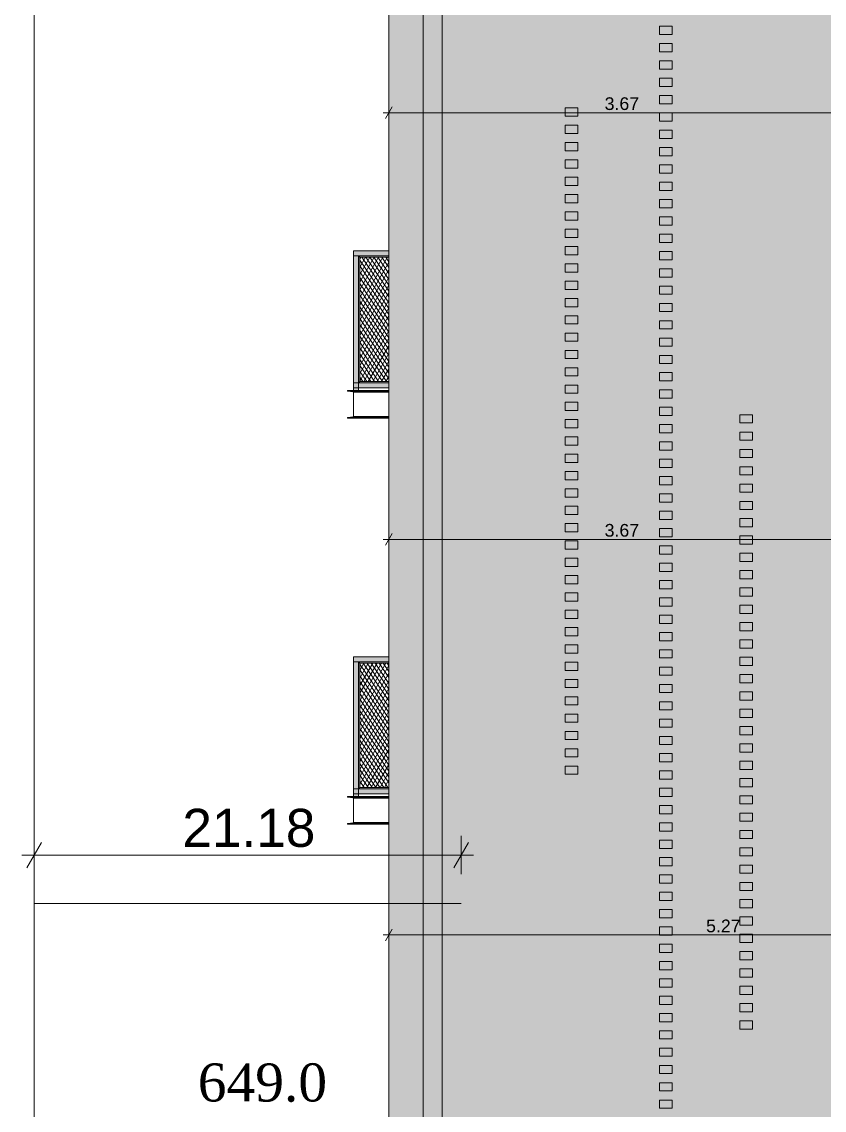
# Model space of a CAD drawing. Header units: millimetres. Extents: x 475206255 to 476720147, y 4620882299 to 4621447368.
# Drawn here: x 475373736 to 475380064, y 4621084372 to 4621092952 of the extents above; entities that cross this region are included whole.
import ezdxf

# ---------------------------------------------------------------- set-up
doc = ezdxf.new("R2010")
doc.units = ezdxf.units.MM
doc.header["$MEASUREMENT"] = 0
doc.layers.add('Dimensioning - General', color=7, linetype='Continuous')
doc.layers.add('zoma', color=7, linetype='Continuous')
for name, color, linetype, lineweight in [('Dimensioning - General_Pen_No__142', 142, 'Continuous', 0), ('New_2D Drafting - General_Pen_No__30_Pen_No__9_Pen_No__9_Pen_No__255', 255, 'Continuous', 0), ('New_2D Drafting - General_Pen_No__30_Pen_No__9_Pen_No__9_Pen_No__7', 7, 'Continuous', 0), ('New_2D Drafting - General_Pen_No__4', 7, 'Continuous', 0), ('New_2D Drafting - General_Pen_No__7', 7, 'Continuous', 0), ('New_New_piketebi_Pen_No__7_Pen_No__1', 1, 'Continuous', 0), ('New_Structural - Bearing_Pen_No__1', 1, 'Continuous', 0), ('New_Structural - Bearing_Pen_No__250', 7, 'Continuous', 0), ('Structural - Bearing_Pen_No__7', 7, 'Continuous', 0), ('zoma_Pen_No__1', 1, 'Continuous', 0)]:
    doc.layers.add(name, color=color, linetype=linetype, lineweight=lineweight)
doc.layers.add('New_2D Drafting - General_Pen_No__30_Pen_No__9_Pen_No__9_Pen_No__254', color=7, linetype='Continuous', lineweight=0, true_color=0xcccccc)
doc.styles.add('GENERATED_STYLE_2', font='arial.ttf')
doc.styles.add('GENERATED_STYLE_9', font='times.ttf')
doc.linetypes.add('Break', pattern='A,0,[1,9.10.saxli 29.041.Shx,S=15.679026,R=0,X=0,Y=0],-1975.557214,0', length=1975.557214)
doc.dimstyles.new('GENERATED_STYLE__13', dxfattribs={"dimtxt": 300, "dimasz": 152, "dimexe": 0.18, "dimexo": 3, "dimgap": 0, "dimtad": 1, "dimtih": 1, "dimtoh": 1, "dimlfac": 0.001, "dimzin": 0, "dimdsep": 46, "dimtxsty": 'GENERATED_STYLE_2', "dimblk": 'ARROWHEAD_2', "dimblk1": 'ARROWHEAD_2', "dimblk2": 'ARROWHEAD_2', "dimcen": 0.09, "dimclrd": 1, "dimclre": 1, "dimclrt": 1, "dimadec": 0, "dimazin": 0, "dimtfac": 1, "dimtdec": 4, "dimtmove": 0, "dimatfit": 3, "dimfxl": 1, "dimtolj": 1, "dimtzin": 0, "dimarcsym": 0})
doc.dimstyles.new('GENERATED_STYLE__18', dxfattribs={"dimtxt": 100, "dimasz": 68.640772, "dimexe": 0.18, "dimexo": 0.0625, "dimgap": 0, "dimtad": 1, "dimtih": 1, "dimtoh": 1, "dimlfac": 0.001, "dimzin": 0, "dimdsep": 46, "dimtxsty": 'GENERATED_STYLE_2', "dimblk": 'ARROWHEAD_2', "dimblk1": 'ARROWHEAD_2', "dimblk2": 'ARROWHEAD_2', "dimcen": 0.09, "dimse1": 1, "dimse2": 1, "dimclrd": 142, "dimclre": 142, "dimclrt": 142, "dimadec": 0, "dimazin": 0, "dimtfac": 1, "dimtdec": 4, "dimtmove": 0, "dimatfit": 3, "dimfxl": 1, "dimtolj": 1, "dimtzin": 0, "dimarcsym": 0})
pattern_1 = [(60, (475826095.757, 4621095193.19), (-25.9807621, 15), []), (124.306619, (475826095.757, 4621095193.19), (23.8156986, 11.25), [])]

# ---------------------------------------------------------------- blocks, each defined once
blk = doc.blocks.new('*D296', base_point=(475826095.8, 4621095193.2))
at = {"layer": 'zoma_Pen_No__1', "color": 1, "linetype": 'Continuous', "lineweight": 0, "transparency": 16777216}
for p, q in [((475373833.6, 4621086533.7), (475373833.6, 4621086233.7)), ((475377200.6, 4621086533.7), (475377200.6, 4621086233.7)), ((475373891.3, 4621086483.7), (475373775.8, 4621086283.7)), ((475377142.8, 4621086283.7), (475377258.3, 4621086483.7)), ((475373833.6, 4621086383.7), (475373735.8, 4621086383.7)), ((475377200.6, 4621086383.7), (475373833.6, 4621086383.7)), ((475377298.4, 4621086383.7), (475377200.6, 4621086383.7))]:
    blk.add_line(p, q, dxfattribs=at)
at = {"layer": 'zoma_Pen_No__1', "color": 1, "lineweight": 0, "transparency": 16777216, "insert": (475375002.3, 4621086443.7), "char_height": 300, "attachment_point": 7, "style": 'GENERATED_STYLE_2'}
blk.add_mtext('\\A1;{\\pql;\\fArial|b0|i0|c204|p0;\\W1.000000;21.18}', dxfattribs=at)
blk = doc.blocks.new('ARROWHEAD_2')
at = {"color": 0, "linetype": 'Continuous', "lineweight": 0}
for p, q in [((-0.378, -0.655), (0.378, 0.655)), ((0, 0), (-1, 0))]:
    blk.add_line(p, q, dxfattribs=at)
blk = doc.blocks.new('*D2048', base_point=(475826095.8, 4621095193.2))
at = {"layer": 'Dimensioning - General_Pen_No__142', "color": 142, "linetype": 'Continuous', "lineweight": 0, "transparency": 16777216}
for p, q in [((475376630.5, 4621085685.7), (475376630.5, 4621085821.2)), ((475381900.5, 4621085685.7), (475381900.5, 4621085821.2)), ((475376586.3, 4621085753.4), (475376630.5, 4621085753.4)), ((475376656.5, 4621085798.6), (475376604.4, 4621085708.3)), ((475376630.5, 4621085753.4), (475381900.5, 4621085753.4)), ((475381926.5, 4621085798.6), (475381874.4, 4621085708.3))]:
    blk.add_line(p, q, dxfattribs=at)
at = {"layer": 'Dimensioning - General_Pen_No__142', "color": 142, "lineweight": 0, "transparency": 16777216, "insert": (475379132, 4621085773.4), "char_height": 100, "attachment_point": 7, "style": 'GENERATED_STYLE_2'}
blk.add_mtext('\\A1;{\\pql;\\fArial|b0|i0|c204|p0;\\W1.000000;5.27}', dxfattribs=at)
blk = doc.blocks.new('*D2232', base_point=(475826095.8, 4621095193.2))
at = {"layer": 'Dimensioning - General_Pen_No__142', "color": 142, "linetype": 'Continuous', "lineweight": 0, "transparency": 16777216}
for p, q in [((475376656.5, 4621092280.4), (475376604.4, 4621092190.1)), ((475376630.5, 4621092167.5), (475376630.5, 4621092303)), ((475380326.7, 4621092280.4), (475380274.5, 4621092190.1)), ((475380300.6, 4621092167.5), (475380300.6, 4621092303)), ((475376586.3, 4621092235.3), (475376630.5, 4621092235.3)), ((475376630.5, 4621092235.3), (475380300.6, 4621092235.3))]:
    blk.add_line(p, q, dxfattribs=at)
at = {"layer": 'Dimensioning - General_Pen_No__142', "color": 142, "lineweight": 0, "transparency": 16777216, "insert": (475378332.1, 4621092255.3), "char_height": 100, "attachment_point": 7, "style": 'GENERATED_STYLE_2'}
blk.add_mtext('\\A1;{\\pql;\\fArial|b0|i0|c204|p0;\\W1.000000;3.67}', dxfattribs=at)
blk = doc.blocks.new('*D2240', base_point=(475826095.8, 4621095193.2))
at = {"layer": 'Dimensioning - General_Pen_No__142', "color": 142, "linetype": 'Continuous', "lineweight": 0, "transparency": 16777216}
for p, q in [((475376656.5, 4621088917.2), (475376604.4, 4621088826.9)), ((475376630.5, 4621088804.3), (475376630.5, 4621088939.8)), ((475380326.7, 4621088917.2), (475380274.5, 4621088826.9)), ((475380300.6, 4621088804.3), (475380300.6, 4621088939.8)), ((475376586.3, 4621088872), (475376630.5, 4621088872)), ((475376630.5, 4621088872), (475380300.6, 4621088872))]:
    blk.add_line(p, q, dxfattribs=at)
at = {"layer": 'Dimensioning - General_Pen_No__142', "color": 142, "lineweight": 0, "transparency": 16777216, "insert": (475378332.1, 4621088892), "char_height": 100, "attachment_point": 7, "style": 'GENERATED_STYLE_2'}
blk.add_mtext('\\A1;{\\pql;\\fArial|b0|i0|c204|p0;\\W1.000000;3.67}', dxfattribs=at)

msp = doc.modelspace()

# ---------------------------------------------------------------- hatches: boundary and pattern name
at = {"layer": 'New_2D Drafting - General_Pen_No__30_Pen_No__9_Pen_No__9_Pen_No__254', "linetype": 'Continuous', "lineweight": 0, "true_color": 0xcccccc}
h = msp.add_hatch(dxfattribs=at)
h.set_pattern_fill('BRICK___RUNNING_BOND', color=254, style=0, pattern_type=2)
h.set_pattern_definition([(180, (475384300.59, 4621091916.26), (0, 66.64), []), (90, (475384300.6, 4621091916.26), (244.8, 0), [66.64, -66.64]), (90, (475384178.2, 4621091982.9), (244.8, 0), [66.64, -66.64])])
h.paths.add_polyline_path([(475391970.899, 4621083607.048), (475391970.899, 4621096906.641), (475376630.462, 4621096906.638), (475376630.452, 4621083607.048)])
h.paths.add_polyline_path([(475384900.596, 4621086627.05), (475380300.597, 4621086627.05), (475380300.597, 4621086847.05), (475380300.597, 4621089827.05), (475380300.597, 4621090047.084), (475380300.597, 4621096447.05), (475381110.597, 4621096447.05), (475384900.596, 4621096447.05), (475384900.596, 4621096227.05), (475381110.597, 4621096227.05), (475381110.597, 4621093247.084), (475382751.068, 4621093247.084), (475382751.068, 4621093807.044), (475381351.068, 4621093807.044), (475381351.068, 4621095807.044), (475383651.697, 4621095807.044), (475383651.697, 4621093807.044), (475383651.068, 4621093807.044), (475383651.068, 4621093247.084), (475384900.597, 4621093247.084), (475384900.597, 4621093027.05), (475381110.597, 4621093027.05), (475381110.597, 4621090047.084), (475382751.068, 4621090047.084), (475382751.068, 4621090607.044), (475381351.068, 4621090607.044), (475381351.068, 4621092607.044), (475383651.068, 4621092607.044), (475383651.068, 4621090047.084), (475384900.597, 4621090047.084), (475384900.597, 4621089827.05), (475381110.597, 4621089827.05), (475381110.597, 4621086847.05), (475382751.068, 4621086847.05), (475382751.068, 4621087407.044), (475381351.068, 4621087407.044), (475381351.068, 4621089407.044), (475382751.068, 4621089407.044), (475383651.068, 4621089407.044), (475383651.068, 4621086847.05), (475384900.596, 4621086847.05)], flags=0)
h.paths.add_polyline_path([(475383500.456, 4621084607.045), (475381900.456, 4621084607.045), (475381900.456, 4621086207.044), (475383500.456, 4621086207.044)], flags=0)
h.paths.add_polyline_path([(475388000.135, 4621094207.044), (475388000.135, 4621095807.045), (475387100.135, 4621095807.045), (475387100.135, 4621094207.044)], flags=0)
h.paths.add_polyline_path([(475387100.135, 4621089407.044), (475388000.135, 4621089407.044), (475388000.135, 4621087807.044), (475387100.135, 4621087807.044)], flags=0)
h.paths.add_polyline_path([(475387100.135, 4621092607.044), (475388000.135, 4621092607.044), (475388000.135, 4621091007.044), (475387100.135, 4621091007.044)], flags=0)
h.paths.add_polyline_path([(475385700.901, 4621084607.044), (475387300.901, 4621084607.044), (475387300.901, 4621086207.044), (475385700.901, 4621086207.044)], flags=0)
at = {"layer": 'New_2D Drafting - General_Pen_No__30_Pen_No__9_Pen_No__9_Pen_No__255', "linetype": 'Continuous', "lineweight": 0}
for points in [[(475377050.461, 4621083545.829), (475376900.461, 4621083567.285), (475376900.461, 4621096207.07), (475377050.461, 4621096207.07)], [(475376350.794, 4621091146.261), (475376630.46, 4621091146.261), (475376630.46, 4621091106.261), (475376350.794, 4621091106.261)], [(475376350.794, 4621090046.26), (475376390.8, 4621090046.26), (475376390.8, 4621091106.261), (475376350.794, 4621091106.261)], [(475376400.8, 4621090116.26), (475376390.8, 4621090106.26), (475376390.8, 4621091106.261), (475376400.8, 4621091096.261)], [(475376400.8, 4621091096.261), (475376630.46, 4621091096.261), (475376630.46, 4621091106.261), (475376390.8, 4621091106.261)], [(475376350.794, 4621090106.26), (475376630.46, 4621090106.26), (475376630.46, 4621090066.26), (475376350.794, 4621090066.26)], [(475376390.431, 4621090106.26), (475376630.46, 4621090106.26), (475376630.46, 4621090116.26), (475376400.431, 4621090116.26)], [(475376350.794, 4621087946.261), (475376630.46, 4621087946.261), (475376630.46, 4621087906.261), (475376350.794, 4621087906.261)], [(475376350.794, 4621086846.26), (475376390.8, 4621086846.26), (475376390.8, 4621087906.261), (475376350.794, 4621087906.261)], [(475376400.8, 4621086916.26), (475376390.8, 4621086906.26), (475376390.8, 4621087906.261), (475376400.8, 4621087896.261)], [(475376400.8, 4621087896.261), (475376630.46, 4621087896.261), (475376630.46, 4621087906.261), (475376390.8, 4621087906.261)], [(475376350.794, 4621086906.26), (475376630.46, 4621086906.26), (475376630.46, 4621086866.26), (475376350.794, 4621086866.26)], [(475376390.431, 4621086906.26), (475376630.46, 4621086906.26), (475376630.46, 4621086916.26), (475376400.431, 4621086916.26)]]:
    msp.add_hatch(color=255, dxfattribs=at).paths.add_polyline_path(points)
at = {"layer": 'New_2D Drafting - General_Pen_No__7', "linetype": 'Continuous', "lineweight": 0}
h = msp.add_hatch(dxfattribs=at)
h.set_pattern_fill('BATT_INSULATION', style=0, pattern_type=2)
h.set_pattern_definition(pattern_1)
h.paths.add_polyline_path([(475376630.46, 4621090116.26), (475376400.8, 4621090116.26), (475376400.8, 4621091096.261), (475376630.46, 4621091096.261)])
h = msp.add_hatch(dxfattribs=at)
h.set_pattern_fill('BATT_INSULATION', style=0, pattern_type=2)
h.set_pattern_definition(pattern_1)
h.paths.add_polyline_path([(475376630.46, 4621086916.26), (475376400.8, 4621086916.26), (475376400.8, 4621087896.261), (475376630.46, 4621087896.261)])

# ---------------------------------------------------------------- linework, layer by layer
at = {"layer": 'New_2D Drafting - General_Pen_No__30_Pen_No__9_Pen_No__9_Pen_No__7', "color": 7, "linetype": 'Continuous', "lineweight": 0, "flags": 128}
for points in [[(475391970.899, 4621083607.048), (475391970.899, 4621096906.641), (475376630.462, 4621096906.638), (475376630.452, 4621083607.048)], [(475377050.461, 4621083545.829), (475376900.461, 4621083567.285), (475376900.461, 4621096207.07), (475377050.461, 4621096207.07)], [(475376350.794, 4621091146.261), (475376630.46, 4621091146.261), (475376630.46, 4621091106.261), (475376350.794, 4621091106.261)], [(475376350.794, 4621090046.26), (475376390.8, 4621090046.26), (475376390.8, 4621091106.261), (475376350.794, 4621091106.261)], [(475376400.8, 4621090116.26), (475376390.8, 4621090106.26), (475376390.8, 4621091106.261), (475376400.8, 4621091096.261)], [(475376400.8, 4621091096.261), (475376630.46, 4621091096.261), (475376630.46, 4621091106.261), (475376390.8, 4621091106.261)], [(475376350.794, 4621090106.26), (475376630.46, 4621090106.26), (475376630.46, 4621090066.26), (475376350.794, 4621090066.26)], [(475376390.431, 4621090106.26), (475376630.46, 4621090106.26), (475376630.46, 4621090116.26), (475376400.431, 4621090116.26)], [(475376350.794, 4621087946.261), (475376630.46, 4621087946.261), (475376630.46, 4621087906.261), (475376350.794, 4621087906.261)], [(475376350.794, 4621086846.26), (475376390.8, 4621086846.26), (475376390.8, 4621087906.261), (475376350.794, 4621087906.261)], [(475376400.8, 4621086916.26), (475376390.8, 4621086906.26), (475376390.8, 4621087906.261), (475376400.8, 4621087896.261)], [(475376400.8, 4621087896.261), (475376630.46, 4621087896.261), (475376630.46, 4621087906.261), (475376390.8, 4621087906.261)], [(475376350.794, 4621086906.26), (475376630.46, 4621086906.26), (475376630.46, 4621086866.26), (475376350.794, 4621086866.26)], [(475376390.431, 4621086906.26), (475376630.46, 4621086906.26), (475376630.46, 4621086916.26), (475376400.431, 4621086916.26)]]:
    msp.add_lwpolyline(points, close=True, dxfattribs=at)
at = {"layer": 'New_2D Drafting - General_Pen_No__4', "color": 7, "linetype": 'Continuous', "lineweight": 0, "flags": 128}
for points in [[(475376630.46, 4621090116.26), (475376400.8, 4621090116.26), (475376400.8, 4621091096.261), (475376630.46, 4621091096.261)], [(475376630.46, 4621086916.26), (475376400.8, 4621086916.26), (475376400.8, 4621087896.261), (475376630.46, 4621087896.261)]]:
    msp.add_lwpolyline(points, close=True, dxfattribs=at)
at = {"layer": 'New_Structural - Bearing_Pen_No__1', "color": 1, "linetype": 'Continuous', "lineweight": 0}
msp.add_line((475373833.579, 4621101491.2), (475373833.579, 4621074759.874), dxfattribs=at)
at = {"layer": 'New_Structural - Bearing_Pen_No__1', "color": 1, "linetype": 'Break', "lineweight": 0}
msp.add_line((475377200.575, 4621086001.314), (475373833.579, 4621086001.314), dxfattribs=at)
at = {"layer": 'New_Structural - Bearing_Pen_No__250', "color": 7, "linetype": 'Continuous', "lineweight": 0}
for p, q in [((475378763.693, 4621092851.488), (475378763.693, 4621092916.488)), ((475378863.365, 4621092916.488), (475378763.693, 4621092916.488)), ((475378863.365, 4621092851.488), (475378763.693, 4621092851.488)), ((475378863.365, 4621092851.488), (475378863.365, 4621092916.488)), ((475378763.693, 4621092714.971), (475378763.693, 4621092779.971)), ((475378863.365, 4621092779.971), (475378763.693, 4621092779.971)), ((475378863.365, 4621092714.971), (475378863.365, 4621092779.971)), ((475378863.365, 4621092714.971), (475378763.693, 4621092714.971)), ((475378763.693, 4621092578.453), (475378763.693, 4621092643.453)), ((475378863.365, 4621092643.453), (475378763.693, 4621092643.453)), ((475378863.365, 4621092578.453), (475378863.365, 4621092643.453)), ((475378863.365, 4621092578.453), (475378763.693, 4621092578.453)), ((475378763.693, 4621092441.936), (475378763.693, 4621092506.936)), ((475378863.365, 4621092506.936), (475378763.693, 4621092506.936)), ((475378863.365, 4621092441.936), (475378763.693, 4621092441.936)), ((475378863.365, 4621092441.936), (475378863.365, 4621092506.936)), ((475378763.693, 4621092305.419), (475378763.693, 4621092370.419)), ((475378863.365, 4621092370.419), (475378763.693, 4621092370.419)), ((475378863.365, 4621092305.419), (475378863.365, 4621092370.419)), ((475378020.298, 4621092208.081), (475378020.298, 4621092273.081)), ((475378119.971, 4621092273.081), (475378020.298, 4621092273.081)), ((475378119.971, 4621092208.081), (475378119.971, 4621092273.081)), ((475378863.365, 4621092305.419), (475378763.693, 4621092305.419)), ((475378119.971, 4621092208.081), (475378020.298, 4621092208.081)), ((475378763.693, 4621092168.901), (475378763.693, 4621092233.901)), ((475378863.365, 4621092233.901), (475378763.693, 4621092233.901)), ((475378863.365, 4621092168.901), (475378763.693, 4621092168.901)), ((475378863.365, 4621092168.901), (475378863.365, 4621092233.901)), ((475378020.298, 4621092071.563), (475378020.298, 4621092136.563)), ((475378119.971, 4621092136.563), (475378020.298, 4621092136.563)), ((475378119.971, 4621092071.563), (475378119.971, 4621092136.563)), ((475378763.693, 4621092032.384), (475378763.693, 4621092097.384)), ((475378863.365, 4621092097.384), (475378763.693, 4621092097.384)), ((475378863.365, 4621092032.384), (475378863.365, 4621092097.384)), ((475378119.971, 4621092071.563), (475378020.298, 4621092071.563)), ((475378020.298, 4621091935.046), (475378020.298, 4621092000.046)), ((475378119.971, 4621092000.046), (475378020.298, 4621092000.046)), ((475378119.971, 4621091935.046), (475378119.971, 4621092000.046)), ((475378863.365, 4621092032.384), (475378763.693, 4621092032.384)), ((475378119.971, 4621091935.046), (475378020.298, 4621091935.046)), ((475378763.693, 4621091895.867), (475378763.693, 4621091960.867)), ((475378863.365, 4621091960.867), (475378763.693, 4621091960.867)), ((475378863.365, 4621091895.867), (475378863.365, 4621091960.867)), ((475378020.298, 4621091798.529), (475378020.298, 4621091863.529)), ((475378119.971, 4621091863.529), (475378020.298, 4621091863.529)), ((475378119.971, 4621091798.529), (475378119.971, 4621091863.529)), ((475378863.365, 4621091895.867), (475378763.693, 4621091895.867)), ((475378763.693, 4621091759.35), (475378763.693, 4621091824.35)), ((475378863.365, 4621091824.35), (475378763.693, 4621091824.35)), ((475378863.365, 4621091759.35), (475378863.365, 4621091824.35)), ((475378119.971, 4621091798.529), (475378020.298, 4621091798.529)), ((475378863.365, 4621091759.35), (475378763.693, 4621091759.35)), ((475378020.298, 4621091662.011), (475378020.298, 4621091727.011)), ((475378119.971, 4621091727.011), (475378020.298, 4621091727.011)), ((475378119.971, 4621091662.011), (475378020.298, 4621091662.011)), ((475378119.971, 4621091662.011), (475378119.971, 4621091727.011)), ((475378763.693, 4621091622.832), (475378763.693, 4621091687.832)), ((475378863.365, 4621091687.832), (475378763.693, 4621091687.832)), ((475378863.365, 4621091622.832), (475378863.365, 4621091687.832)), ((475378020.298, 4621091525.494), (475378020.298, 4621091590.494)), ((475378119.971, 4621091590.494), (475378020.298, 4621091590.494)), ((475378119.971, 4621091525.494), (475378119.971, 4621091590.494)), ((475378863.365, 4621091622.832), (475378763.693, 4621091622.832)), ((475378119.971, 4621091525.494), (475378020.298, 4621091525.494)), ((475378763.693, 4621091486.315), (475378763.693, 4621091551.315)), ((475378863.365, 4621091551.315), (475378763.693, 4621091551.315)), ((475378863.365, 4621091486.315), (475378763.693, 4621091486.315)), ((475378863.365, 4621091486.315), (475378863.365, 4621091551.315)), ((475378020.298, 4621091388.977), (475378020.298, 4621091453.977)), ((475378119.971, 4621091453.977), (475378020.298, 4621091453.977)), ((475378119.971, 4621091388.977), (475378119.971, 4621091453.977)), ((475378763.693, 4621091349.798), (475378763.693, 4621091414.798)), ((475378863.365, 4621091414.798), (475378763.693, 4621091414.798)), ((475378863.365, 4621091349.798), (475378863.365, 4621091414.798)), ((475378119.971, 4621091388.977), (475378020.298, 4621091388.977)), ((475378020.298, 4621091252.46), (475378020.298, 4621091317.46)), ((475378119.971, 4621091317.46), (475378020.298, 4621091317.46)), ((475378119.971, 4621091252.46), (475378119.971, 4621091317.46)), ((475378863.365, 4621091349.798), (475378763.693, 4621091349.798)), ((475378119.971, 4621091252.46), (475378020.298, 4621091252.46)), ((475378763.693, 4621091213.28), (475378763.693, 4621091278.28)), ((475378863.365, 4621091278.28), (475378763.693, 4621091278.28)), ((475378863.365, 4621091213.28), (475378863.365, 4621091278.28)), ((475378020.298, 4621091115.942), (475378020.298, 4621091180.942)), ((475378119.971, 4621091180.942), (475378020.298, 4621091180.942)), ((475378119.971, 4621091115.942), (475378119.971, 4621091180.942)), ((475378863.365, 4621091213.28), (475378763.693, 4621091213.28)), ((475378763.693, 4621091076.763), (475378763.693, 4621091141.763)), ((475378863.365, 4621091141.763), (475378763.693, 4621091141.763)), ((475378863.365, 4621091076.763), (475378863.365, 4621091141.763)), ((475378119.971, 4621091115.942), (475378020.298, 4621091115.942)), ((475378863.365, 4621091076.763), (475378763.693, 4621091076.763)), ((475378020.298, 4621090979.425), (475378020.298, 4621091044.425)), ((475378119.971, 4621091044.425), (475378020.298, 4621091044.425)), ((475378119.971, 4621090979.425), (475378020.298, 4621090979.425)), ((475378119.971, 4621090979.425), (475378119.971, 4621091044.425)), ((475378763.693, 4621090940.246), (475378763.693, 4621091005.246)), ((475378863.365, 4621091005.246), (475378763.693, 4621091005.246)), ((475378863.365, 4621090940.246), (475378863.365, 4621091005.246)), ((475378020.298, 4621090842.908), (475378020.298, 4621090907.908)), ((475378119.971, 4621090907.908), (475378020.298, 4621090907.908)), ((475378119.971, 4621090842.908), (475378119.971, 4621090907.908)), ((475378863.365, 4621090940.246), (475378763.693, 4621090940.246)), ((475378119.971, 4621090842.908), (475378020.298, 4621090842.908)), ((475378763.693, 4621090803.729), (475378763.693, 4621090868.729)), ((475378863.365, 4621090868.729), (475378763.693, 4621090868.729)), ((475378863.365, 4621090803.729), (475378763.693, 4621090803.729)), ((475378863.365, 4621090803.729), (475378863.365, 4621090868.729)), ((475378020.298, 4621090706.391), (475378020.298, 4621090771.391)), ((475378119.971, 4621090771.391), (475378020.298, 4621090771.391)), ((475378119.971, 4621090706.391), (475378020.298, 4621090706.391)), ((475378119.971, 4621090706.391), (475378119.971, 4621090771.391)), ((475378763.693, 4621090667.211), (475378763.693, 4621090732.211)), ((475378863.365, 4621090732.211), (475378763.693, 4621090732.211)), ((475378863.365, 4621090667.211), (475378863.365, 4621090732.211)), ((475378020.298, 4621090569.873), (475378020.298, 4621090634.873)), ((475378119.971, 4621090634.873), (475378020.298, 4621090634.873)), ((475378119.971, 4621090569.873), (475378119.971, 4621090634.873)), ((475378863.365, 4621090667.211), (475378763.693, 4621090667.211)), ((475378119.971, 4621090569.873), (475378020.298, 4621090569.873)), ((475378763.693, 4621090530.694), (475378763.693, 4621090595.694)), ((475378863.365, 4621090595.694), (475378763.693, 4621090595.694)), ((475378863.365, 4621090530.694), (475378863.365, 4621090595.694)), ((475378020.298, 4621090433.356), (475378020.298, 4621090498.356)), ((475378119.971, 4621090498.356), (475378020.298, 4621090498.356)), ((475378119.971, 4621090433.356), (475378119.971, 4621090498.356)), ((475378863.365, 4621090530.694), (475378763.693, 4621090530.694)), ((475378763.693, 4621090394.177), (475378763.693, 4621090459.177)), ((475378863.365, 4621090459.177), (475378763.693, 4621090459.177)), ((475378863.365, 4621090394.177), (475378863.365, 4621090459.177)), ((475378119.971, 4621090433.356), (475378020.298, 4621090433.356)), ((475378863.365, 4621090394.177), (475378763.693, 4621090394.177)), ((475378020.298, 4621090296.839), (475378020.298, 4621090361.839)), ((475378119.971, 4621090361.839), (475378020.298, 4621090361.839)), ((475378119.971, 4621090296.839), (475378020.298, 4621090296.839)), ((475378119.971, 4621090296.839), (475378119.971, 4621090361.839)), ((475378763.693, 4621090257.66), (475378763.693, 4621090322.66)), ((475378863.365, 4621090322.66), (475378763.693, 4621090322.66)), ((475378863.365, 4621090257.66), (475378863.365, 4621090322.66)), ((475378020.298, 4621090160.321), (475378020.298, 4621090225.321)), ((475378119.971, 4621090225.321), (475378020.298, 4621090225.321)), ((475378119.971, 4621090160.321), (475378119.971, 4621090225.321)), ((475378863.365, 4621090257.66), (475378763.693, 4621090257.66)), ((475378119.971, 4621090160.321), (475378020.298, 4621090160.321)), ((475378763.693, 4621090121.142), (475378763.693, 4621090186.142)), ((475378863.365, 4621090186.142), (475378763.693, 4621090186.142)), ((475378863.365, 4621090121.142), (475378763.693, 4621090121.142)), ((475378863.365, 4621090121.142), (475378863.365, 4621090186.142)), ((475378020.298, 4621090023.804), (475378020.298, 4621090088.804)), ((475378119.971, 4621090088.804), (475378020.298, 4621090088.804)), ((475378119.971, 4621090023.804), (475378020.298, 4621090023.804)), ((475378119.971, 4621090023.804), (475378119.971, 4621090088.804)), ((475378763.693, 4621089984.625), (475378763.693, 4621090049.625)), ((475378863.365, 4621090049.625), (475378763.693, 4621090049.625)), ((475378863.365, 4621089984.625), (475378863.365, 4621090049.625)), ((475378020.298, 4621089887.287), (475378020.298, 4621089952.287)), ((475378119.971, 4621089952.287), (475378020.298, 4621089952.287)), ((475378119.971, 4621089887.287), (475378119.971, 4621089952.287)), ((475378863.365, 4621089984.625), (475378763.693, 4621089984.625)), ((475378119.971, 4621089887.287), (475378020.298, 4621089887.287)), ((475378763.693, 4621089848.108), (475378763.693, 4621089913.108)), ((475378863.365, 4621089913.108), (475378763.693, 4621089913.108)), ((475378863.365, 4621089848.108), (475378763.693, 4621089848.108)), ((475378863.365, 4621089848.108), (475378863.365, 4621089913.108)), ((475379398.064, 4621089789.403), (475379398.064, 4621089854.403)), ((475379497.736, 4621089854.403), (475379398.064, 4621089854.403)), ((475379497.736, 4621089789.403), (475379497.736, 4621089854.403)), ((475378020.298, 4621089750.77), (475378020.298, 4621089815.77)), ((475378119.971, 4621089815.77), (475378020.298, 4621089815.77)), ((475378119.971, 4621089750.77), (475378119.971, 4621089815.77)), ((475378763.693, 4621089711.59), (475378763.693, 4621089776.59)), ((475378863.365, 4621089776.59), (475378763.693, 4621089776.59)), ((475378863.365, 4621089711.59), (475378863.365, 4621089776.59)), ((475379497.736, 4621089789.403), (475379398.064, 4621089789.403)), ((475378119.971, 4621089750.77), (475378020.298, 4621089750.77)), ((475378020.298, 4621089614.252), (475378020.298, 4621089679.252)), ((475378119.971, 4621089679.252), (475378020.298, 4621089679.252)), ((475378119.971, 4621089614.252), (475378119.971, 4621089679.252)), ((475378863.365, 4621089711.59), (475378763.693, 4621089711.59)), ((475379398.064, 4621089652.886), (475379398.064, 4621089717.886)), ((475379497.736, 4621089717.886), (475379398.064, 4621089717.886)), ((475379497.736, 4621089652.886), (475379497.736, 4621089717.886)), ((475378119.971, 4621089614.252), (475378020.298, 4621089614.252)), ((475378763.693, 4621089575.073), (475378763.693, 4621089640.073)), ((475378863.365, 4621089640.073), (475378763.693, 4621089640.073)), ((475378863.365, 4621089575.073), (475378863.365, 4621089640.073)), ((475379497.736, 4621089652.886), (475379398.064, 4621089652.886)), ((475378020.298, 4621089477.735), (475378020.298, 4621089542.735)), ((475378119.971, 4621089542.735), (475378020.298, 4621089542.735)), ((475378119.971, 4621089477.735), (475378119.971, 4621089542.735)), ((475378863.365, 4621089575.073), (475378763.693, 4621089575.073)), ((475379398.064, 4621089516.368), (475379398.064, 4621089581.368)), ((475379497.736, 4621089581.368), (475379398.064, 4621089581.368)), ((475379497.736, 4621089516.368), (475379398.064, 4621089516.368)), ((475379497.736, 4621089516.368), (475379497.736, 4621089581.368)), ((475378119.971, 4621089477.735), (475378020.298, 4621089477.735)), ((475378763.693, 4621089438.556), (475378763.693, 4621089503.556)), ((475378863.365, 4621089503.556), (475378763.693, 4621089503.556)), ((475378863.365, 4621089438.556), (475378763.693, 4621089438.556)), ((475378863.365, 4621089438.556), (475378863.365, 4621089503.556)), ((475379398.064, 4621089379.851), (475379398.064, 4621089444.851)), ((475379497.736, 4621089444.851), (475379398.064, 4621089444.851)), ((475379497.736, 4621089379.851), (475379497.736, 4621089444.851)), ((475378020.298, 4621089341.218), (475378020.298, 4621089406.218)), ((475378119.971, 4621089406.218), (475378020.298, 4621089406.218)), ((475378119.971, 4621089341.218), (475378020.298, 4621089341.218)), ((475378119.971, 4621089341.218), (475378119.971, 4621089406.218)), ((475378763.693, 4621089302.039), (475378763.693, 4621089367.039)), ((475378863.365, 4621089367.039), (475378763.693, 4621089367.039)), ((475378863.365, 4621089302.039), (475378863.365, 4621089367.039)), ((475379497.736, 4621089379.851), (475379398.064, 4621089379.851)), ((475378020.298, 4621089204.7), (475378020.298, 4621089269.7)), ((475378119.971, 4621089269.7), (475378020.298, 4621089269.7)), ((475378119.971, 4621089204.7), (475378119.971, 4621089269.7)), ((475378863.365, 4621089302.039), (475378763.693, 4621089302.039)), ((475379398.064, 4621089243.334), (475379398.064, 4621089308.334)), ((475379497.736, 4621089308.334), (475379398.064, 4621089308.334)), ((475379497.736, 4621089243.334), (475379497.736, 4621089308.334)), ((475378119.971, 4621089204.7), (475378020.298, 4621089204.7)), ((475378763.693, 4621089165.521), (475378763.693, 4621089230.521)), ((475378863.365, 4621089230.521), (475378763.693, 4621089230.521)), ((475378863.365, 4621089165.521), (475378763.693, 4621089165.521)), ((475378863.365, 4621089165.521), (475378863.365, 4621089230.521)), ((475379497.736, 4621089243.334), (475379398.064, 4621089243.334)), ((475379398.064, 4621089106.817), (475379398.064, 4621089171.817)), ((475379497.736, 4621089171.817), (475379398.064, 4621089171.817)), ((475379497.736, 4621089106.817), (475379497.736, 4621089171.817)), ((475378020.298, 4621089068.183), (475378020.298, 4621089133.183)), ((475378119.971, 4621089133.183), (475378020.298, 4621089133.183)), ((475378119.971, 4621089068.183), (475378119.971, 4621089133.183)), ((475378763.693, 4621089029.004), (475378763.693, 4621089094.004)), ((475378863.365, 4621089094.004), (475378763.693, 4621089094.004)), ((475378863.365, 4621089029.004), (475378863.365, 4621089094.004)), ((475379497.736, 4621089106.817), (475379398.064, 4621089106.817)), ((475378119.971, 4621089068.183), (475378020.298, 4621089068.183)), ((475378020.298, 4621088931.666), (475378020.298, 4621088996.666)), ((475378119.971, 4621088996.666), (475378020.298, 4621088996.666)), ((475378119.971, 4621088931.666), (475378119.971, 4621088996.666)), ((475378863.365, 4621089029.004), (475378763.693, 4621089029.004)), ((475379398.064, 4621088970.299), (475379398.064, 4621089035.299)), ((475379497.736, 4621089035.299), (475379398.064, 4621089035.299)), ((475379497.736, 4621088970.299), (475379497.736, 4621089035.299)), ((475378119.971, 4621088931.666), (475378020.298, 4621088931.666)), ((475378763.693, 4621088892.487), (475378763.693, 4621088957.487)), ((475378863.365, 4621088957.487), (475378763.693, 4621088957.487)), ((475378863.365, 4621088892.487), (475378863.365, 4621088957.487)), ((475379497.736, 4621088970.299), (475379398.064, 4621088970.299)), ((475378020.298, 4621088795.149), (475378020.298, 4621088860.149)), ((475378119.971, 4621088860.149), (475378020.298, 4621088860.149)), ((475378119.971, 4621088795.149), (475378119.971, 4621088860.149)), ((475378863.365, 4621088892.487), (475378763.693, 4621088892.487)), ((475378763.693, 4621088755.97), (475378763.693, 4621088820.97)), ((475378863.365, 4621088820.97), (475378763.693, 4621088820.97)), ((475378863.365, 4621088755.97), (475378863.365, 4621088820.97)), ((475379398.064, 4621088833.782), (475379398.064, 4621088898.782)), ((475379497.736, 4621088898.782), (475379398.064, 4621088898.782)), ((475379497.736, 4621088833.782), (475379398.064, 4621088833.782)), ((475379497.736, 4621088833.782), (475379497.736, 4621088898.782)), ((475378119.971, 4621088795.149), (475378020.298, 4621088795.149)), ((475378863.365, 4621088755.97), (475378763.693, 4621088755.97)), ((475379398.064, 4621088697.265), (475379398.064, 4621088762.265)), ((475379497.736, 4621088762.265), (475379398.064, 4621088762.265)), ((475379497.736, 4621088697.265), (475379497.736, 4621088762.265)), ((475378020.298, 4621088658.631), (475378020.298, 4621088723.631)), ((475378119.971, 4621088723.631), (475378020.298, 4621088723.631)), ((475378119.971, 4621088658.631), (475378020.298, 4621088658.631)), ((475378119.971, 4621088658.631), (475378119.971, 4621088723.631)), ((475378763.693, 4621088619.452), (475378763.693, 4621088684.452)), ((475378863.365, 4621088684.452), (475378763.693, 4621088684.452)), ((475378863.365, 4621088619.452), (475378863.365, 4621088684.452)), ((475379497.736, 4621088697.265), (475379398.064, 4621088697.265)), ((475378020.298, 4621088522.114), (475378020.298, 4621088587.114)), ((475378119.971, 4621088587.114), (475378020.298, 4621088587.114)), ((475378119.971, 4621088522.114), (475378119.971, 4621088587.114)), ((475378863.365, 4621088619.452), (475378763.693, 4621088619.452)), ((475379398.064, 4621088560.747), (475379398.064, 4621088625.747)), ((475379497.736, 4621088625.747), (475379398.064, 4621088625.747)), ((475379497.736, 4621088560.747), (475379398.064, 4621088560.747)), ((475379497.736, 4621088560.747), (475379497.736, 4621088625.747)), ((475378119.971, 4621088522.114), (475378020.298, 4621088522.114)), ((475378763.693, 4621088482.935), (475378763.693, 4621088547.935)), ((475378863.365, 4621088547.935), (475378763.693, 4621088547.935)), ((475378863.365, 4621088482.935), (475378763.693, 4621088482.935)), ((475378863.365, 4621088482.935), (475378863.365, 4621088547.935)), ((475379398.064, 4621088424.23), (475379398.064, 4621088489.23)), ((475379497.736, 4621088489.23), (475379398.064, 4621088489.23)), ((475379497.736, 4621088424.23), (475379497.736, 4621088489.23)), ((475378020.298, 4621088385.597), (475378020.298, 4621088450.597)), ((475378119.971, 4621088450.597), (475378020.298, 4621088450.597)), ((475378119.971, 4621088385.597), (475378119.971, 4621088450.597)), ((475378763.693, 4621088346.418), (475378763.693, 4621088411.418)), ((475378863.365, 4621088411.418), (475378763.693, 4621088411.418)), ((475378863.365, 4621088346.418), (475378863.365, 4621088411.418)), ((475379497.736, 4621088424.23), (475379398.064, 4621088424.23)), ((475378119.971, 4621088385.597), (475378020.298, 4621088385.597)), ((475378020.298, 4621088249.08), (475378020.298, 4621088314.08)), ((475378119.971, 4621088314.08), (475378020.298, 4621088314.08)), ((475378119.971, 4621088249.08), (475378119.971, 4621088314.08)), ((475378863.365, 4621088346.418), (475378763.693, 4621088346.418)), ((475379398.064, 4621088287.713), (475379398.064, 4621088352.713)), ((475379497.736, 4621088352.713), (475379398.064, 4621088352.713)), ((475379497.736, 4621088287.713), (475379497.736, 4621088352.713)), ((475378119.971, 4621088249.08), (475378020.298, 4621088249.08)), ((475378763.693, 4621088209.9), (475378763.693, 4621088274.9)), ((475378863.365, 4621088274.9), (475378763.693, 4621088274.9)), ((475378863.365, 4621088209.9), (475378863.365, 4621088274.9)), ((475379497.736, 4621088287.713), (475379398.064, 4621088287.713)), ((475378020.298, 4621088112.562), (475378020.298, 4621088177.562)), ((475378119.971, 4621088177.562), (475378020.298, 4621088177.562)), ((475378119.971, 4621088112.562), (475378119.971, 4621088177.562)), ((475378863.365, 4621088209.9), (475378763.693, 4621088209.9)), ((475378763.693, 4621088073.383), (475378763.693, 4621088138.383)), ((475378863.365, 4621088138.383), (475378763.693, 4621088138.383)), ((475378863.365, 4621088073.383), (475378863.365, 4621088138.383)), ((475379398.064, 4621088151.196), (475379398.064, 4621088216.196)), ((475379497.736, 4621088216.196), (475379398.064, 4621088216.196)), ((475379497.736, 4621088151.196), (475379398.064, 4621088151.196)), ((475379497.736, 4621088151.196), (475379497.736, 4621088216.196)), ((475378119.971, 4621088112.562), (475378020.298, 4621088112.562)), ((475378863.365, 4621088073.383), (475378763.693, 4621088073.383)), ((475379398.064, 4621088014.678), (475379398.064, 4621088079.678)), ((475379497.736, 4621088079.678), (475379398.064, 4621088079.678)), ((475379497.736, 4621088014.678), (475379497.736, 4621088079.678)), ((475378020.298, 4621087976.045), (475378020.298, 4621088041.045)), ((475378119.971, 4621088041.045), (475378020.298, 4621088041.045)), ((475378119.971, 4621087976.045), (475378020.298, 4621087976.045)), ((475378119.971, 4621087976.045), (475378119.971, 4621088041.045)), ((475378763.693, 4621087936.866), (475378763.693, 4621088001.866)), ((475378863.365, 4621088001.866), (475378763.693, 4621088001.866)), ((475378863.365, 4621087936.866), (475378863.365, 4621088001.866)), ((475379497.736, 4621088014.678), (475379398.064, 4621088014.678)), ((475378020.298, 4621087839.528), (475378020.298, 4621087904.528)), ((475378119.971, 4621087904.528), (475378020.298, 4621087904.528)), ((475378119.971, 4621087839.528), (475378119.971, 4621087904.528)), ((475378863.365, 4621087936.866), (475378763.693, 4621087936.866)), ((475379398.064, 4621087878.161), (475379398.064, 4621087943.161)), ((475379497.736, 4621087943.161), (475379398.064, 4621087943.161)), ((475379497.736, 4621087878.161), (475379398.064, 4621087878.161)), ((475379497.736, 4621087878.161), (475379497.736, 4621087943.161)), ((475378119.971, 4621087839.528), (475378020.298, 4621087839.528)), ((475378763.693, 4621087800.349), (475378763.693, 4621087865.349)), ((475378863.365, 4621087865.349), (475378763.693, 4621087865.349)), ((475378863.365, 4621087800.349), (475378763.693, 4621087800.349)), ((475378863.365, 4621087800.349), (475378863.365, 4621087865.349)), ((475379398.064, 4621087741.644), (475379398.064, 4621087806.644)), ((475379497.736, 4621087806.644), (475379398.064, 4621087806.644)), ((475379497.736, 4621087741.644), (475379497.736, 4621087806.644)), ((475378020.298, 4621087703.01), (475378020.298, 4621087768.01)), ((475378119.971, 4621087768.01), (475378020.298, 4621087768.01)), ((475378119.971, 4621087703.01), (475378020.298, 4621087703.01)), ((475378119.971, 4621087703.01), (475378119.971, 4621087768.01)), ((475378763.693, 4621087663.831), (475378763.693, 4621087728.831)), ((475378863.365, 4621087728.831), (475378763.693, 4621087728.831)), ((475378863.365, 4621087663.831), (475378863.365, 4621087728.831)), ((475379497.736, 4621087741.644), (475379398.064, 4621087741.644)), ((475378020.298, 4621087566.493), (475378020.298, 4621087631.493)), ((475378119.971, 4621087631.493), (475378020.298, 4621087631.493)), ((475378119.971, 4621087566.493), (475378119.971, 4621087631.493)), ((475378863.365, 4621087663.831), (475378763.693, 4621087663.831)), ((475379398.064, 4621087605.126), (475379398.064, 4621087670.126)), ((475379497.736, 4621087670.126), (475379398.064, 4621087670.126)), ((475379497.736, 4621087605.126), (475379497.736, 4621087670.126)), ((475378119.971, 4621087566.493), (475378020.298, 4621087566.493)), ((475378763.693, 4621087527.314), (475378763.693, 4621087592.314)), ((475378863.365, 4621087592.314), (475378763.693, 4621087592.314)), ((475378863.365, 4621087527.314), (475378863.365, 4621087592.314)), ((475379497.736, 4621087605.126), (475379398.064, 4621087605.126)), ((475379398.064, 4621087468.609), (475379398.064, 4621087533.609)), ((475379497.736, 4621087533.609), (475379398.064, 4621087533.609)), ((475379497.736, 4621087468.609), (475379497.736, 4621087533.609)), ((475378020.298, 4621087429.976), (475378020.298, 4621087494.976)), ((475378119.971, 4621087494.976), (475378020.298, 4621087494.976)), ((475378119.971, 4621087429.976), (475378119.971, 4621087494.976)), ((475378863.365, 4621087527.314), (475378763.693, 4621087527.314)), ((475378763.693, 4621087390.797), (475378763.693, 4621087455.797)), ((475378863.365, 4621087455.797), (475378763.693, 4621087455.797)), ((475378863.365, 4621087390.797), (475378863.365, 4621087455.797)), ((475379497.736, 4621087468.609), (475379398.064, 4621087468.609)), ((475378119.971, 4621087429.976), (475378020.298, 4621087429.976)), ((475378863.365, 4621087390.797), (475378763.693, 4621087390.797)), ((475379398.064, 4621087332.092), (475379398.064, 4621087397.092)), ((475379497.736, 4621087397.092), (475379398.064, 4621087397.092)), ((475379497.736, 4621087332.092), (475379497.736, 4621087397.092)), ((475378020.298, 4621087293.459), (475378020.298, 4621087358.459)), ((475378119.971, 4621087358.459), (475378020.298, 4621087358.459)), ((475378119.971, 4621087293.459), (475378020.298, 4621087293.459)), ((475378119.971, 4621087293.459), (475378119.971, 4621087358.459)), ((475378763.693, 4621087254.28), (475378763.693, 4621087319.28)), ((475378863.365, 4621087319.28), (475378763.693, 4621087319.28)), ((475378863.365, 4621087254.28), (475378863.365, 4621087319.28)), ((475379497.736, 4621087332.092), (475379398.064, 4621087332.092)), ((475378020.298, 4621087156.941), (475378020.298, 4621087221.941)), ((475378119.971, 4621087221.941), (475378020.298, 4621087221.941)), ((475378119.971, 4621087156.941), (475378119.971, 4621087221.941)), ((475378863.365, 4621087254.28), (475378763.693, 4621087254.28)), ((475379398.064, 4621087195.575), (475379398.064, 4621087260.575)), ((475379497.736, 4621087260.575), (475379398.064, 4621087260.575)), ((475379497.736, 4621087195.575), (475379398.064, 4621087195.575)), ((475379497.736, 4621087195.575), (475379497.736, 4621087260.575)), ((475378119.971, 4621087156.941), (475378020.298, 4621087156.941)), ((475378763.693, 4621087117.762), (475378763.693, 4621087182.762)), ((475378863.365, 4621087182.762), (475378763.693, 4621087182.762)), ((475378863.365, 4621087117.762), (475378763.693, 4621087117.762)), ((475378863.365, 4621087117.762), (475378863.365, 4621087182.762)), ((475379398.064, 4621087059.057), (475379398.064, 4621087124.057)), ((475379497.736, 4621087124.057), (475379398.064, 4621087124.057)), ((475379497.736, 4621087059.057), (475379497.736, 4621087124.057)), ((475378020.298, 4621087020.424), (475378020.298, 4621087085.424)), ((475378119.971, 4621087085.424), (475378020.298, 4621087085.424)), ((475378119.971, 4621087020.424), (475378020.298, 4621087020.424)), ((475378119.971, 4621087020.424), (475378119.971, 4621087085.424)), ((475378763.693, 4621086981.245), (475378763.693, 4621087046.245)), ((475378863.365, 4621087046.245), (475378763.693, 4621087046.245)), ((475378863.365, 4621086981.245), (475378863.365, 4621087046.245)), ((475379497.736, 4621087059.057), (475379398.064, 4621087059.057)), ((475378863.365, 4621086981.245), (475378763.693, 4621086981.245)), ((475379398.064, 4621086922.54), (475379398.064, 4621086987.54)), ((475379497.736, 4621086987.54), (475379398.064, 4621086987.54)), ((475379497.736, 4621086922.54), (475379497.736, 4621086987.54)), ((475378763.693, 4621086844.728), (475378763.693, 4621086909.728)), ((475378863.365, 4621086909.728), (475378763.693, 4621086909.728)), ((475378863.365, 4621086844.728), (475378763.693, 4621086844.728)), ((475378863.365, 4621086844.728), (475378863.365, 4621086909.728)), ((475379497.736, 4621086922.54), (475379398.064, 4621086922.54)), ((475379398.064, 4621086786.023), (475379398.064, 4621086851.023)), ((475379497.736, 4621086851.023), (475379398.064, 4621086851.023)), ((475379497.736, 4621086786.023), (475379497.736, 4621086851.023)), ((475378763.693, 4621086708.21), (475378763.693, 4621086773.21)), ((475378863.365, 4621086773.21), (475378763.693, 4621086773.21)), ((475378863.365, 4621086708.21), (475378863.365, 4621086773.21)), ((475379497.736, 4621086786.023), (475379398.064, 4621086786.023)), ((475378863.365, 4621086708.21), (475378763.693, 4621086708.21)), ((475379398.064, 4621086649.506), (475379398.064, 4621086714.506)), ((475379497.736, 4621086714.506), (475379398.064, 4621086714.506)), ((475379497.736, 4621086649.506), (475379497.736, 4621086714.506)), ((475378763.693, 4621086571.693), (475378763.693, 4621086636.693)), ((475378863.365, 4621086636.693), (475378763.693, 4621086636.693)), ((475378863.365, 4621086571.693), (475378863.365, 4621086636.693)), ((475379497.736, 4621086649.506), (475379398.064, 4621086649.506)), ((475378863.365, 4621086571.693), (475378763.693, 4621086571.693)), ((475379398.064, 4621086512.988), (475379398.064, 4621086577.988)), ((475379497.736, 4621086577.988), (475379398.064, 4621086577.988)), ((475379497.736, 4621086512.988), (475379398.064, 4621086512.988)), ((475379497.736, 4621086512.988), (475379497.736, 4621086577.988)), ((475378763.693, 4621086435.176), (475378763.693, 4621086500.176)), ((475378863.365, 4621086500.176), (475378763.693, 4621086500.176)), ((475378863.365, 4621086435.176), (475378763.693, 4621086435.176)), ((475378863.365, 4621086435.176), (475378863.365, 4621086500.176)), ((475379398.064, 4621086376.471), (475379398.064, 4621086441.471)), ((475379497.736, 4621086441.471), (475379398.064, 4621086441.471)), ((475379497.736, 4621086376.471), (475379497.736, 4621086441.471)), ((475378763.693, 4621086298.659), (475378763.693, 4621086363.659)), ((475378863.365, 4621086363.659), (475378763.693, 4621086363.659)), ((475378863.365, 4621086298.659), (475378863.365, 4621086363.659)), ((475379497.736, 4621086376.471), (475379398.064, 4621086376.471)), ((475378863.365, 4621086298.659), (475378763.693, 4621086298.659)), ((475379398.064, 4621086239.954), (475379398.064, 4621086304.954)), ((475379497.736, 4621086304.954), (475379398.064, 4621086304.954)), ((475379497.736, 4621086239.954), (475379497.736, 4621086304.954)), ((475378763.693, 4621086162.141), (475378763.693, 4621086227.141)), ((475378863.365, 4621086227.141), (475378763.693, 4621086227.141)), ((475378863.365, 4621086162.141), (475378763.693, 4621086162.141)), ((475378863.365, 4621086162.141), (475378863.365, 4621086227.141)), ((475379497.736, 4621086239.954), (475379398.064, 4621086239.954)), ((475379398.064, 4621086103.436), (475379398.064, 4621086168.436)), ((475379497.736, 4621086168.436), (475379398.064, 4621086168.436)), ((475379497.736, 4621086103.436), (475379497.736, 4621086168.436)), ((475378763.693, 4621086025.624), (475378763.693, 4621086090.624)), ((475378863.365, 4621086090.624), (475378763.693, 4621086090.624)), ((475378863.365, 4621086025.624), (475378863.365, 4621086090.624)), ((475379497.736, 4621086103.436), (475379398.064, 4621086103.436)), ((475378863.365, 4621086025.624), (475378763.693, 4621086025.624)), ((475379398.064, 4621085966.919), (475379398.064, 4621086031.919)), ((475379497.736, 4621086031.919), (475379398.064, 4621086031.919)), ((475379497.736, 4621085966.919), (475379497.736, 4621086031.919)), ((475378763.693, 4621085889.107), (475378763.693, 4621085954.107)), ((475378863.365, 4621085954.107), (475378763.693, 4621085954.107)), ((475378863.365, 4621085889.107), (475378863.365, 4621085954.107)), ((475379497.736, 4621085966.919), (475379398.064, 4621085966.919)), ((475378863.365, 4621085889.107), (475378763.693, 4621085889.107)), ((475378763.693, 4621085752.59), (475378763.693, 4621085817.59)), ((475378863.365, 4621085817.59), (475378763.693, 4621085817.59)), ((475378863.365, 4621085752.59), (475378863.365, 4621085817.59)), ((475379398.064, 4621085830.402), (475379398.064, 4621085895.402)), ((475379497.736, 4621085895.402), (475379398.064, 4621085895.402)), ((475379497.736, 4621085830.402), (475379398.064, 4621085830.402)), ((475379497.736, 4621085830.402), (475379497.736, 4621085895.402)), ((475378863.365, 4621085752.59), (475378763.693, 4621085752.59)), ((475379398.064, 4621085693.885), (475379398.064, 4621085758.885)), ((475379497.736, 4621085758.885), (475379398.064, 4621085758.885)), ((475379497.736, 4621085693.885), (475379497.736, 4621085758.885)), ((475378763.693, 4621085616.072), (475378763.693, 4621085681.072)), ((475378863.365, 4621085681.072), (475378763.693, 4621085681.072)), ((475378863.365, 4621085616.072), (475378863.365, 4621085681.072)), ((475379497.736, 4621085693.885), (475379398.064, 4621085693.885)), ((475378863.365, 4621085616.072), (475378763.693, 4621085616.072)), ((475379398.064, 4621085557.367), (475379398.064, 4621085622.367)), ((475379497.736, 4621085622.367), (475379398.064, 4621085622.367)), ((475379497.736, 4621085557.367), (475379398.064, 4621085557.367)), ((475379497.736, 4621085557.367), (475379497.736, 4621085622.367)), ((475378763.693, 4621085479.555), (475378763.693, 4621085544.555)), ((475378863.365, 4621085544.555), (475378763.693, 4621085544.555)), ((475378863.365, 4621085479.555), (475378763.693, 4621085479.555)), ((475378863.365, 4621085479.555), (475378863.365, 4621085544.555)), ((475379398.064, 4621085420.85), (475379398.064, 4621085485.85)), ((475379497.736, 4621085485.85), (475379398.064, 4621085485.85)), ((475379497.736, 4621085420.85), (475379497.736, 4621085485.85)), ((475378763.693, 4621085343.038), (475378763.693, 4621085408.038)), ((475378863.365, 4621085408.038), (475378763.693, 4621085408.038)), ((475378863.365, 4621085343.038), (475378863.365, 4621085408.038)), ((475379497.736, 4621085420.85), (475379398.064, 4621085420.85)), ((475378863.365, 4621085343.038), (475378763.693, 4621085343.038)), ((475379398.064, 4621085284.333), (475379398.064, 4621085349.333)), ((475379497.736, 4621085349.333), (475379398.064, 4621085349.333)), ((475379497.736, 4621085284.333), (475379497.736, 4621085349.333)), ((475378763.693, 4621085206.52), (475378763.693, 4621085271.52)), ((475378863.365, 4621085271.52), (475378763.693, 4621085271.52)), ((475378863.365, 4621085206.52), (475378863.365, 4621085271.52)), ((475379497.736, 4621085284.333), (475379398.064, 4621085284.333)), ((475378863.365, 4621085206.52), (475378763.693, 4621085206.52)), ((475378763.693, 4621085070.003), (475378763.693, 4621085135.003)), ((475378863.365, 4621085135.003), (475378763.693, 4621085135.003)), ((475378863.365, 4621085070.003), (475378863.365, 4621085135.003)), ((475379398.064, 4621085147.816), (475379398.064, 4621085212.816)), ((475379497.736, 4621085212.816), (475379398.064, 4621085212.816)), ((475379497.736, 4621085147.816), (475379398.064, 4621085147.816)), ((475379497.736, 4621085147.816), (475379497.736, 4621085212.816)), ((475378863.365, 4621085070.003), (475378763.693, 4621085070.003)), ((475379497.736, 4621085076.298), (475379398.064, 4621085076.298)), ((475379398.064, 4621085017.187), (475379398.064, 4621085076.298)), ((475379398.064, 4621085011.298), (475379398.064, 4621085076.298)), ((475379497.736, 4621085076.298), (475379398.064, 4621085076.298)), ((475379497.736, 4621085017.187), (475379497.736, 4621085076.298)), ((475379497.736, 4621085011.298), (475379497.736, 4621085076.298)), ((475378763.693, 4621084933.486), (475378763.693, 4621084998.486)), ((475378863.365, 4621084998.486), (475378763.693, 4621084998.486)), ((475378863.365, 4621084933.486), (475378863.365, 4621084998.486)), ((475379497.736, 4621085011.298), (475379398.064, 4621085011.298)), ((475378863.365, 4621084933.486), (475378763.693, 4621084933.486)), ((475378763.693, 4621084796.969), (475378763.693, 4621084861.969)), ((475378863.365, 4621084861.969), (475378763.693, 4621084861.969)), ((475378863.365, 4621084796.969), (475378763.693, 4621084796.969)), ((475378863.365, 4621084796.969), (475378863.365, 4621084861.969)), ((475378763.693, 4621084660.451), (475378763.693, 4621084725.451)), ((475378863.365, 4621084725.451), (475378763.693, 4621084725.451)), ((475378863.365, 4621084660.451), (475378863.365, 4621084725.451)), ((475378863.365, 4621084660.451), (475378763.693, 4621084660.451)), ((475378763.693, 4621084523.934), (475378763.693, 4621084588.934)), ((475378863.365, 4621084588.934), (475378763.693, 4621084588.934)), ((475378863.365, 4621084523.934), (475378863.365, 4621084588.934)), ((475378863.365, 4621084523.934), (475378763.693, 4621084523.934)), ((475378763.693, 4621084387.417), (475378763.693, 4621084452.417)), ((475378863.365, 4621084452.417), (475378763.693, 4621084452.417)), ((475378863.365, 4621084387.417), (475378863.365, 4621084452.417)), ((475378863.365, 4621084387.417), (475378763.693, 4621084387.417))]:
    msp.add_line(p, q, dxfattribs=at)
at = {"layer": 'Structural - Bearing_Pen_No__7', "color": 7, "linetype": 'Continuous', "lineweight": 0}
for p, q in [((475376304.468, 4621090043.772), (475376304.468, 4621090046.267)), ((475376630.487, 4621090046.267), (475376304.468, 4621090046.267)), ((475376304.867, 4621090042.242), (475376304.468, 4621090043.772)), ((475376630.487, 4621090043.772), (475376304.468, 4621090043.772)), ((475376306.005, 4621090040.944), (475376304.867, 4621090042.242)), ((475376307.708, 4621090040.077), (475376306.005, 4621090040.944)), ((475376308.93, 4621090039.817), (475376307.708, 4621090040.077)), ((475376346.331, 4621090035.827), (475376308.93, 4621090039.817)), ((475376630.487, 4621090039.817), (475376308.93, 4621090039.817)), ((475376347.553, 4621090035.568), (475376346.331, 4621090035.827)), ((475376630.487, 4621090035.827), (475376346.331, 4621090035.827)), ((475376349.256, 4621090034.701), (475376347.553, 4621090035.568)), ((475376350.394, 4621090033.403), (475376349.256, 4621090034.701)), ((475376350.794, 4621090031.872), (475376350.394, 4621090033.403)), ((475376350.794, 4621089840.662), (475376350.794, 4621090031.872)), ((475376630.488, 4621090031.872), (475376350.794, 4621090031.872)), ((475376304.468, 4621089828.762), (475376304.867, 4621089830.293)), ((475376304.468, 4621089826.267), (475376304.468, 4621089828.762)), ((475376630.493, 4621089828.762), (475376304.468, 4621089828.762)), ((475376630.493, 4621089826.267), (475376304.468, 4621089826.267)), ((475376304.867, 4621089830.293), (475376306.005, 4621089831.591)), ((475376306.005, 4621089831.591), (475376307.708, 4621089832.458)), ((475376307.708, 4621089832.458), (475376308.93, 4621089832.717)), ((475376308.93, 4621089832.717), (475376346.331, 4621089836.707)), ((475376630.492, 4621089832.717), (475376308.93, 4621089832.717)), ((475376346.331, 4621089836.707), (475376347.553, 4621089836.967)), ((475376630.492, 4621089836.707), (475376346.331, 4621089836.707)), ((475376347.553, 4621089836.967), (475376349.256, 4621089837.834)), ((475376349.256, 4621089837.834), (475376350.394, 4621089839.131)), ((475376350.394, 4621089839.131), (475376350.794, 4621089840.662)), ((475376630.492, 4621089840.662), (475376350.794, 4621089840.662)), ((475376304.468, 4621086843.772), (475376304.468, 4621086846.267)), ((475376630.487, 4621086846.267), (475376304.468, 4621086846.267)), ((475376304.867, 4621086842.242), (475376304.468, 4621086843.772)), ((475376630.487, 4621086843.772), (475376304.468, 4621086843.772)), ((475376306.005, 4621086840.944), (475376304.867, 4621086842.242)), ((475376307.708, 4621086840.077), (475376306.005, 4621086840.944)), ((475376308.93, 4621086839.817), (475376307.708, 4621086840.077)), ((475376346.331, 4621086835.827), (475376308.93, 4621086839.817)), ((475376630.487, 4621086839.817), (475376308.93, 4621086839.817)), ((475376347.553, 4621086835.568), (475376346.331, 4621086835.827)), ((475376630.487, 4621086835.827), (475376346.331, 4621086835.827)), ((475376349.256, 4621086834.701), (475376347.553, 4621086835.568)), ((475376350.394, 4621086833.403), (475376349.256, 4621086834.701)), ((475376350.794, 4621086831.872), (475376350.394, 4621086833.403)), ((475376350.794, 4621086640.662), (475376350.794, 4621086831.872)), ((475376630.488, 4621086831.872), (475376350.794, 4621086831.872)), ((475376304.468, 4621086628.762), (475376304.867, 4621086630.293)), ((475376304.468, 4621086626.267), (475376304.468, 4621086628.762)), ((475376630.493, 4621086628.762), (475376304.468, 4621086628.762)), ((475376630.493, 4621086626.267), (475376304.468, 4621086626.267)), ((475376304.867, 4621086630.293), (475376306.005, 4621086631.591)), ((475376306.005, 4621086631.591), (475376307.708, 4621086632.458)), ((475376307.708, 4621086632.458), (475376308.93, 4621086632.717)), ((475376308.93, 4621086632.717), (475376346.331, 4621086636.707)), ((475376630.492, 4621086632.717), (475376308.93, 4621086632.717)), ((475376346.331, 4621086636.707), (475376347.553, 4621086636.967)), ((475376630.492, 4621086636.707), (475376346.331, 4621086636.707)), ((475376347.553, 4621086636.967), (475376349.256, 4621086637.834)), ((475376349.256, 4621086637.834), (475376350.394, 4621086639.131)), ((475376350.394, 4621086639.131), (475376350.794, 4621086640.662)), ((475376630.492, 4621086640.662), (475376350.794, 4621086640.662))]:
    msp.add_line(p, q, dxfattribs=at)

# ---------------------------------------------------------------- texts
at = {"layer": 'New_New_piketebi_Pen_No__7_Pen_No__1', "color": 1, "linetype": 'Continuous', "lineweight": 0, "insert": (475375123.791, 4621084587.703), "char_height": 300, "attachment_point": 4, "style": 'GENERATED_STYLE_9'}
msp.add_mtext('\\A1;{\\pql;\\fTimes New Roman|b0|i0|c204|p0;\\W1.000000;64\\fTimes New Roman|b0|i0|c204|p0;\\W1.000000;9\\fTimes New Roman|b0|i0|c204|p0;\\W1.000000;.\\fTimes New Roman|b0|i0|c204|p0;\\W1.000000;0}', dxfattribs=at)

# ---------------------------------------------------------------- dimensions: what is measured, and where the dimension line sits
at = {"layer": 'Dimensioning - General', "color": 142, "linetype": 'Continuous', "lineweight": 0}
for base, p1, p2, picture, middle in [((475381900.456, 4621085753.437), (475376630.461, 4621096021.789), (475381900.456, 4621087037.234), '*D2048', (475379261.456, 4621085823.437)), ((475380300.597, 4621092235.252), (475376630.461, 4621092034.485), (475380300.597, 4621092648.74), '*D2232', (475378461.527, 4621092305.252)), ((475380300.597, 4621088872.046), (475376630.461, 4621088671.279), (475380300.597, 4621089285.534), '*D2240', (475378461.527, 4621088942.046))]:
    dim = msp.add_linear_dim(base=base, p1=p1, p2=p2, dimstyle='GENERATED_STYLE__18', dxfattribs=at)
    dim.commit()
    dim.dimension.update_dxf_attribs({"geometry": picture, "text_midpoint": middle, "dimtype": 160})
at = {"layer": 'zoma', "color": 1, "linetype": 'Continuous', "lineweight": 0}
dim = msp.add_linear_dim(base=(475373833.579, 4621086383.734), p1=(475377200.575, 4621086660.476), p2=(475373833.579, 4621086383.734), angle=180, text='21.18', dimstyle='GENERATED_STYLE__13', dxfattribs=at)
dim.commit()
dim.dimension.update_dxf_attribs({"geometry": '*D296', "text_midpoint": (475375504.817, 4621086593.734), "dimtype": 160})

doc.saveas('drawing.dxf')
